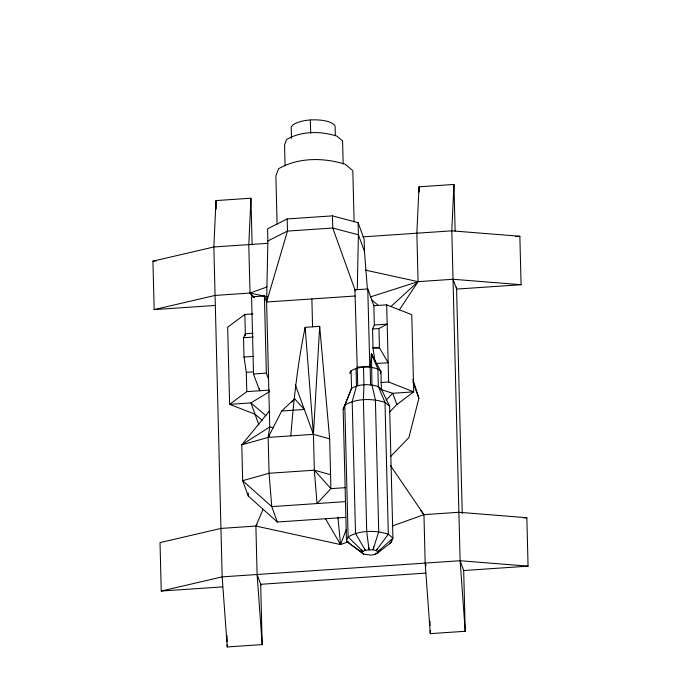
<?xml version="1.0" encoding="UTF-8"?>
<svg xmlns="http://www.w3.org/2000/svg" width="681" height="681" viewBox="0 0 681 681"><rect width="100%" height="100%" fill="white"/><g stroke="black" fill="none" stroke-linecap="round" stroke-linejoin="round"><path stroke-width="1.02" d="M345.786 517.373L277.363 522.012L271.762 506.621L269.063 473.269L268.161 437.423L269.753 426.961L266.603 302.015L267.88 240.946L267.573 228.799L287.178 218.941L332.447 215.868L358.104 222.653L364.165 239.295L364.471 251.442L367.493 290.285M357.27 289.553L358.41 234.809L358.104 222.653M290.796 435.891C293.766 399.432 297.674 363.211 305.156 327.331L319.687 326.344L329.655 438.862L330.906 488.643L317.023 503.548L314.333 470.196L313.43 434.35L305.156 327.331M252.123 244.871L250.94 198.214L216.005 200.58L213.851 246.982L222.168 576.867L227.25 646.95L262.194 644.584L260.678 584.298L425.574 573.113M250.94 198.214L248.795 244.607L250.012 293.051L253.247 297.171M455.129 231.097L453.955 184.44L419.011 186.807L416.857 233.208L418.083 281.653L399.372 309.838M453.955 184.44L451.801 230.833L460.118 560.727L465.217 631.278L430.273 633.645L425.174 563.093L423.957 514.649L390.4 465.455M319.687 326.344L313.43 434.35L329.655 438.862M370.583 384.91L370.141 367.289L371.451 353.933L380.968 371.545L381.411 389.157L389.6 406.251L392.92 538.084L391.303 542.399L377.223 553.295L374.754 554.487L371.017 555.117L363.816 554.198L346.484 541.233L343.164 409.4L351.541 388.383L351.098 370.762C359.134 366.131 369.221 366.25 377.904 368.949L380.968 371.545L380.253 373.46M373.767 546.809L373.035 549.746L365.288 550.274L362.828 551.465L362.283 552.904L363.816 554.198M412.907 379.377L418.883 398.291L408.881 437.619L390.46 456.67M355.031 296.014L266.603 302.015L287.484 231.089L287.178 218.941M346.178 529.792L340.534 544.57L255.886 526.055L220.942 528.422L160.026 542.604L161.244 591.04L222.559 586.886M343.164 409.4L351.541 388.383C359.585 383.752 369.664 383.863 378.347 386.561L381.411 389.157M262.194 644.584L257.103 574.5L255.886 526.055L263.002 509.533M262.168 420.305L255 414.193L229.616 404.352L246.786 391.626L246.301 372.337L243.994 357.031L243.509 337.742L245.33 333.758L253.221 333.222M375.018 361.543L373.018 348.272L372.533 328.983L374.346 324.999L373.86 305.709L367.766 288.957L354.937 289.834L357.755 385.778M281.713 411.009L304.347 409.477L294.643 398.785L281.713 411.009L268.161 437.423L241.781 444.821L242.683 480.667L248.284 496.057L277.363 522.012M377.283 548.741L376.227 550.554L373.035 549.746L378.721 531.767L375.401 399.934L371.954 384.944L371.451 353.933L377.904 368.949L378.347 386.561L384.995 402.36L388.315 534.193L376.227 550.554L377.759 551.857L377.223 553.295L380.015 550.265M255.886 526.055L257.052 524.293M291.996 402.113L294.643 398.785M269.353 411.035L241.781 444.821L269.753 426.961L273.566 427.736M379.087 550.265L377.759 551.857L392.92 538.084L388.315 534.193C375.299 530.141 360.172 529.98 348.102 536.926L346.484 541.233L362.283 552.904L360.045 550.665M269.54 435.908L268.161 437.423L313.43 434.35L295.265 384.595M386.11 400.139L392.741 393.286L413.707 391.856L411.767 314.707L386.697 304.841L373.86 305.709M389.481 412.184L396.853 404.565L413.707 391.856L388.638 381.998L380.739 382.535M374.754 554.487L376.278 553.066M390.937 306.561L418.083 281.653L453.027 279.278L521.076 284.709L519.858 236.264L451.801 230.833L362.956 236.86M252.736 313.932L244.845 314.469L227.667 327.195L229.616 404.352L250.897 402.905L269.753 391.507M372.533 328.983L378.951 328.548L387.183 324.13L374.346 324.999M267.88 240.946L287.484 231.089L332.754 228.024L358.41 234.809L364.471 251.442M389.447 543.293L391.303 542.399L391.252 540.271M266.901 286.999L250.012 293.051L215.068 295.426L154.153 309.6L152.936 261.155L213.851 246.982L267.82 243.321M348.476 541.727L340.534 544.57L325.62 518.973M392.171 526.047L423.957 514.649L458.9 512.282L526.847 517.713L528.064 566.158L463.684 570.525L460.118 560.727L222.168 576.867L161.244 591.04M370.515 296.882L418.083 281.653L365.433 270.127M152.936 261.155L156.102 260.942M515.628 236.545L519.858 236.264M266.603 302.015L264.407 295.971L251.578 296.839L253.519 373.997L259.614 390.749L259.563 388.723M154.153 309.6L215.468 305.437M521.076 284.709L456.593 289.084L453.027 279.278M243.509 337.742L253.383 337.069M243.994 357.031L253.868 356.359M373.018 348.272L379.436 347.838L388.153 362.709L376.312 363.509M246.301 372.337L253.213 371.869M253.519 373.997L266.348 373.128L268.552 379.172M356.955 367.187L369.783 366.318L370.141 367.289M246.786 391.626L269.489 390.085M330.557 474.7L314.333 470.196L269.063 473.269L242.683 480.667L271.762 506.621L345.488 501.625M345.139 487.681L330.906 488.643L314.333 470.196M523.68 517.926L526.847 517.713M373.001 347.446L379.436 347.838L378.951 328.548M460.118 560.727L528.064 566.158M267.684 296.882L250.012 293.051L254.464 297.563M380.841 389.464L392.741 393.286L396.853 404.565M389.6 406.251L384.995 402.36C371.971 398.308 356.844 398.147 344.782 405.093L348.102 536.926L362.828 551.465L361.517 549.805M371.698 299.81L378.066 305.25M266.016 415.819L250.897 402.905L258.891 424.884M420.722 510.529L423.957 514.649M364.42 548.401L365.288 550.274L355.508 533.342L352.188 401.509L356.478 385.999L356.027 368.378M373.06 357.831L371.451 353.933L371.503 355.959M412.865 381.769L418.883 398.291M425.489 563.953L426.11 565.664M257.103 574.5L261.002 585.209M355.337 290.881L332.754 228.024L332.447 215.868M371.766 356.01L371.451 353.933L371.647 356.027M368.804 547.541L369.025 549.644L366.719 531.452L363.39 399.619L363.943 384.739L363.501 367.119M337.921 517.177L340.534 544.57L340.381 542.451M456.542 286.973L462.246 513.593M463.684 570.525L465.217 631.278M419.011 186.807L419.147 192.11M429.958 621.081L430.06 625.269M430.196 630.504L430.273 633.645M386.697 304.841L388.638 381.998M367.766 288.957L369.783 366.318M354.103 222.006L352.809 170.684L345.182 164.232C323.611 157.524 298.542 157.243 278.546 168.752L275.873 175.902L277.082 224.083M343.173 163.993L342.594 140.95L336.84 136.081C320.564 131.024 301.657 130.812 286.573 139.494L284.556 144.883L285.084 165.832M335.35 135.357L335.12 126.24A22.115 7.874 -1.4 0 0 310.374 119.975A22.115 7.874 -1.4 0 0 291.264 129.22L291.494 138.328M310.374 119.975L310.698 133.144M311.872 298.942L312.57 326.82M264.407 295.971L266.348 373.128M244.845 314.469L245.381 335.784M248.207 492.891L248.284 496.057M216.005 200.58L216.218 209.067M226.96 635.313L227.113 641.664M227.199 644.839L227.25 646.95M350.017 373.639A15.612 5.559 -1.4 0 1 351.098 370.762"/></g></svg>
